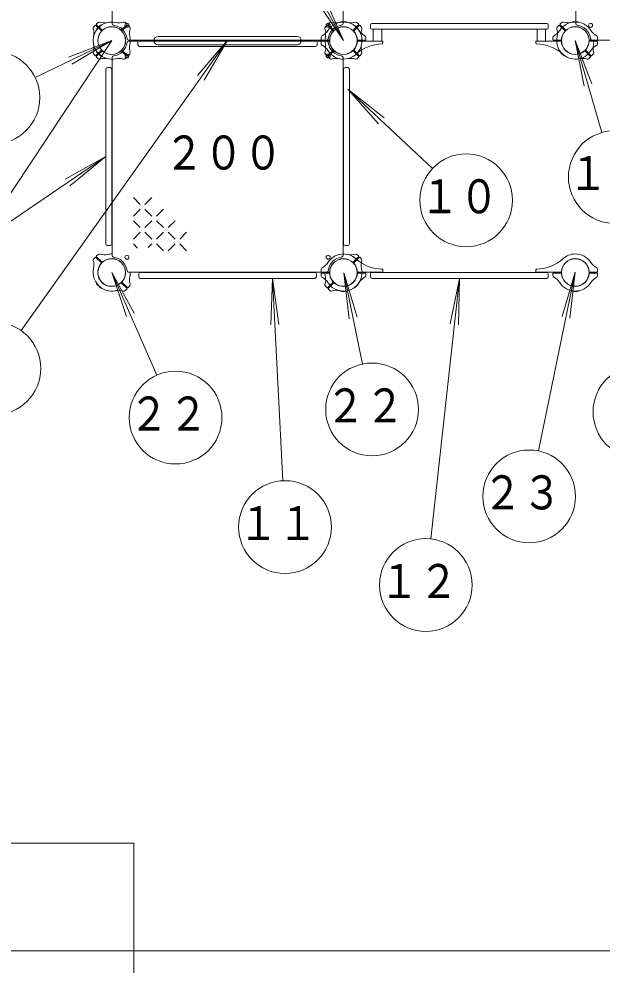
# Model space of a CAD drawing. Units: millimetres on the paper, scale 1:50. Extents: x 0 to 420, y -297 to 594.
# Drawn here: x 138.7 to 176.4, y 405.6 to 466.8 of the extents above; entities that cross this region are included whole.
import ezdxf
from ezdxf.enums import TextEntityAlignment as Align

# ---------------------------------------------------------------- set-up
doc = ezdxf.new("R2010")
doc.units = ezdxf.units.MM
doc.linetypes.add('USER2', pattern=[50.8, 31.75, -6.35, 6.35, -6.35])
doc.linetypes.add('USER3', pattern=[63.5, 31.75, -6.35, 6.35, -6.35, 6.35, -6.35])
doc.layers.add('LY_1', color=7, linetype='Continuous', lineweight=9)
doc.styles.add('ＭＳ ゴシック', font='')
doc.styles.get('ＭＳ ゴシック').set_extended_font_data('MS Gothic')

msp = doc.modelspace()

# ---------------------------------------------------------------- linework, layer by layer
at = {"layer": 'LY_1', "lineweight": 18}
for p, q in [((144.259, 493.375), (159.675, 465.379)), ((159.675, 465.379), (158.462, 468.123)), ((159.675, 465.379), (158.004, 467.871)), ((138.825, 446.622), (152.175, 465.409)), ((139.726, 462.992), (144.675, 465.379)), ((144.675, 465.379), (141.87, 464.316)), ((144.675, 465.379), (142.097, 463.845)), ((152.175, 465.409), (150.231, 463.125)), ((152.175, 465.409), (150.657, 462.822)), ((176.397, 459.432), (174.675, 465.379)), ((174.675, 465.379), (175.757, 462.581)), ((174.675, 465.379), (175.255, 462.436)), ((165.428, 457.102), (159.95, 462.234)), ((159.95, 462.234), (162.31, 460.382)), ((159.95, 462.234), (161.952, 460)), ((126.383, 445.737), (144.295, 457.879)), ((144.295, 457.879), (141.674, 456.419)), ((144.295, 457.879), (141.968, 455.986)), ((146.527, 454.781), (146.077, 455.231)), ((147.277, 455.231), (146.827, 454.781)), ((146.527, 454.481), (146.077, 454.031)), ((147.277, 454.031), (146.827, 454.481)), ((148.027, 454.481), (147.577, 454.031)), ((146.527, 453.281), (146.077, 453.731)), ((147.277, 453.731), (146.827, 453.281)), ((148.027, 453.281), (147.577, 453.731)), ((148.777, 453.731), (148.327, 453.281)), ((146.527, 452.981), (146.077, 452.531)), ((147.277, 452.531), (146.827, 452.981)), ((148.027, 452.981), (147.577, 452.531)), ((148.777, 452.531), (148.327, 452.981)), ((149.527, 452.981), (149.077, 452.531)), ((146.344, 451.964), (146.077, 452.231)), ((147.277, 452.231), (147.038, 451.992)), ((148.027, 451.781), (147.577, 452.231)), ((148.777, 452.231), (148.327, 451.781)), ((149.527, 451.781), (149.077, 452.231)), ((147.599, 443.746), (144.675, 450.379)), ((144.675, 450.379), (146.12, 447.75)), ((144.675, 450.379), (145.641, 447.539)), ((160.916, 444.464), (159.696, 450.358)), ((159.696, 450.358), (160.558, 447.485)), ((159.696, 450.358), (160.046, 447.379)), ((172.296, 438.842), (174.675, 450.409)), ((174.675, 450.409), (173.817, 447.535)), ((174.675, 450.409), (174.329, 447.429)), ((155.09, 449.999), (154.977, 447.001)), ((155.742, 436.915), (155.09, 449.999)), ((155.09, 449.999), (155.5, 447.027)), ((165.331, 433.154), (167.175, 449.999)), ((167.175, 449.999), (166.59, 447.057)), ((167.175, 449.999), (167.11, 447)), ((193.505, 406.526), (40.992, 406.526))]:
    msp.add_line(p, q, dxfattribs=at)
at = {"layer": 'LY_1'}
for p, q in [((144.705, 472.879), (144.705, 466.472)), ((159.645, 472.879), (159.645, 466.472)), ((174.705, 472.879), (174.705, 466.472)), ((143.6, 466.353), (143.501, 466.247)), ((143.991, 466.021), (143.658, 466.354)), ((144.033, 466.063), (143.7, 466.397)), ((143.701, 466.454), (143.808, 466.553)), ((143.98, 466.357), (143.977, 466.36)), ((145.317, 466.063), (145.65, 466.397)), ((145.359, 466.021), (145.692, 466.354)), ((145.649, 466.454), (145.534, 466.561)), ((145.75, 466.353), (145.857, 466.238)), ((158.6, 466.353), (158.493, 466.238)), ((158.991, 466.021), (158.658, 466.354)), ((159.033, 466.063), (158.7, 466.397)), ((158.701, 466.454), (158.816, 466.561)), ((159.475, 466.563), (159.475, 466.566)), ((159.875, 466.563), (159.875, 466.566)), ((160.317, 466.063), (160.65, 466.397)), ((160.359, 466.021), (160.692, 466.354)), ((160.37, 466.357), (160.372, 466.36)), ((160.649, 466.454), (160.542, 466.553)), ((160.75, 466.353), (160.849, 466.247)), ((161.425, 466.389), (161.425, 466.209)), ((172.825, 466.489), (161.525, 466.489)), ((172.925, 466.389), (172.925, 466.209)), ((173.6, 466.353), (173.501, 466.247)), ((173.991, 466.021), (173.658, 466.354)), ((174.033, 466.063), (173.7, 466.397)), ((173.701, 466.454), (173.808, 466.553)), ((174.475, 466.563), (174.475, 466.566)), ((174.875, 466.563), (174.875, 466.566)), ((143.697, 466.075), (143.695, 466.077)), ((147.675, 465.651), (152.175, 465.651)), ((156.675, 465.651), (152.175, 465.651)), ((158.226, 465.451), (158.232, 465.608)), ((160.653, 466.075), (160.655, 466.077)), ((161.124, 465.451), (161.118, 465.596)), ((172.825, 466.109), (161.525, 466.109)), ((161.603, 465.349), (161.603, 466.109)), ((162.147, 465.349), (162.147, 466.109)), ((172.203, 465.349), (172.203, 466.109)), ((172.747, 465.349), (172.747, 466.109)), ((173.226, 465.451), (173.231, 465.596)), ((176.124, 465.451), (176.118, 465.608)), ((152.175, 465.409), (145.767, 465.409)), ((152.175, 465.349), (145.767, 465.349)), ((146.375, 465.099), (146.375, 465.279)), ((146.435, 465.347), (146.435, 465.411)), ((146.435, 465.411), (147.405, 465.411)), ((146.435, 465.347), (147.405, 465.347)), ((152.175, 464.999), (146.475, 464.999)), ((147.675, 465.107), (152.175, 465.107)), ((152.175, 465.409), (158.738, 465.409)), ((152.175, 465.349), (158.738, 465.349)), ((156.675, 465.107), (152.175, 465.107)), ((152.175, 464.999), (157.875, 464.999)), ((157.915, 465.411), (156.945, 465.411)), ((157.915, 465.347), (156.945, 465.347)), ((157.915, 465.347), (157.915, 465.411)), ((157.975, 465.099), (157.975, 465.279)), ((158.226, 465.308), (158.231, 465.163)), ((160.612, 465.409), (161.084, 465.409)), ((160.612, 465.349), (162.184, 465.349)), ((162.224, 465.307), (162.218, 465.202)), ((172.126, 465.307), (172.132, 465.202)), ((173.738, 465.349), (172.166, 465.349)), ((173.738, 465.409), (173.266, 465.409)), ((182.175, 465.409), (175.612, 465.409)), ((175.612, 465.349), (176.084, 465.349)), ((176.124, 465.308), (176.118, 465.163)), ((143.6, 464.406), (143.501, 464.512)), ((143.991, 464.738), (143.658, 464.405)), ((143.697, 464.684), (143.695, 464.682)), ((144.033, 464.695), (143.7, 464.362)), ((143.98, 464.401), (143.977, 464.399)), ((145.317, 464.695), (145.65, 464.362)), ((145.359, 464.738), (145.692, 464.405)), ((145.75, 464.406), (145.857, 464.521)), ((158.6, 464.406), (158.493, 464.521)), ((158.991, 464.738), (158.658, 464.405)), ((159.033, 464.695), (158.7, 464.362)), ((160.317, 464.695), (160.65, 464.362)), ((160.359, 464.738), (160.692, 464.405)), ((160.37, 464.401), (160.372, 464.399)), ((160.653, 464.684), (160.655, 464.682)), ((160.75, 464.406), (160.849, 464.512)), ((173.697, 464.684), (173.695, 464.682)), ((173.98, 464.401), (173.977, 464.399)), ((175.317, 464.695), (175.65, 464.362)), ((175.359, 464.738), (175.692, 464.405)), ((175.75, 464.406), (175.857, 464.521)), ((143.701, 464.305), (143.808, 464.205)), ((144.705, 457.879), (144.705, 464.287)), ((145.649, 464.305), (145.534, 464.197)), ((158.701, 464.305), (158.816, 464.197)), ((159.645, 457.879), (159.645, 464.287)), ((160.649, 464.305), (160.542, 464.205)), ((175.649, 464.305), (175.534, 464.197)), ((144.295, 463.529), (144.295, 452.229)), ((144.395, 463.629), (144.575, 463.629)), ((144.675, 463.529), (144.675, 452.229)), ((159.675, 452.229), (159.675, 463.529)), ((159.955, 463.629), (159.775, 463.629)), ((160.055, 452.229), (160.055, 463.529)), ((144.705, 457.879), (144.705, 451.472)), ((159.645, 457.879), (159.645, 451.472)), ((144.395, 452.129), (144.575, 452.129)), ((159.955, 452.129), (159.775, 452.129)), ((143.701, 451.454), (143.808, 451.553)), ((160.649, 451.454), (160.542, 451.553)), ((143.6, 451.353), (143.501, 451.247)), ((143.991, 451.021), (143.658, 451.354)), ((144.033, 451.063), (143.7, 451.397)), ((160.317, 451.063), (160.65, 451.397)), ((160.359, 451.021), (160.692, 451.354)), ((160.75, 451.353), (160.849, 451.247)), ((152.175, 450.409), (145.767, 450.409)), ((146.525, 450.379), (157.825, 450.379)), ((152.175, 450.409), (158.738, 450.409)), ((158.226, 450.451), (158.231, 450.596)), ((158.226, 450.308), (158.232, 450.151)), ((158.738, 450.349), (158.266, 450.349)), ((160.612, 450.409), (162.184, 450.409)), ((160.612, 450.349), (161.084, 450.349)), ((161.124, 450.308), (161.118, 450.163)), ((161.525, 450.379), (172.825, 450.379)), ((162.224, 450.451), (162.218, 450.556)), ((172.126, 450.451), (172.132, 450.556)), ((173.738, 450.409), (172.166, 450.409)), ((173.226, 450.308), (173.231, 450.163)), ((173.738, 450.349), (173.266, 450.349)), ((175.612, 450.409), (176.084, 450.409)), ((175.612, 450.349), (176.084, 450.349)), ((176.124, 450.451), (176.118, 450.596)), ((176.124, 450.308), (176.118, 450.151)), ((143.697, 449.684), (143.695, 449.682)), ((145.317, 449.695), (145.65, 449.362)), ((145.359, 449.738), (145.692, 449.405)), ((146.425, 450.099), (146.425, 450.279)), ((146.525, 449.999), (157.825, 449.999)), ((157.925, 450.099), (157.925, 450.279)), ((158.991, 449.738), (158.658, 449.405)), ((159.033, 449.695), (158.7, 449.362)), ((160.653, 449.684), (160.655, 449.682)), ((161.425, 450.099), (161.425, 450.279)), ((161.525, 449.999), (172.825, 449.999)), ((172.925, 450.099), (172.925, 450.279)), ((143.98, 449.401), (143.977, 449.399)), ((145.649, 449.305), (145.534, 449.197)), ((145.75, 449.406), (145.857, 449.521)), ((158.6, 449.406), (158.493, 449.521)), ((158.701, 449.305), (158.816, 449.197)), ((159.475, 449.196), (159.475, 449.193)), ((159.875, 449.196), (159.875, 449.193)), ((160.37, 449.401), (160.372, 449.399)), ((174.475, 449.196), (174.475, 449.193)), ((174.875, 449.196), (174.875, 449.193))]:
    msp.add_line(p, q, dxfattribs=at)
at = {"layer": 'LY_1', "linetype": 'USER2', "lineweight": 18}
msp.add_line((144.675, 465.379), (121.429, 430.349), dxfattribs=at)
at = {"layer": 'LY_1', "linetype": 'USER3', "lineweight": 18}
for p, q in [((129.394, 413.488), (146.118, 413.488)), ((146.118, 413.488), (146.118, 396.83))]:
    msp.add_line(p, q, dxfattribs=at)
at = {"layer": 'LY_1'}
for centre, radius in [((144.675, 465.379), 0.891), ((145.665, 466.369), 0.13), ((158.685, 466.369), 0.13), ((159.675, 465.379), 0.9), ((159.675, 465.379), 0.891), ((174.675, 465.379), 0.9), ((174.675, 465.379), 0.891), ((175.665, 466.369), 0.13), ((145.665, 464.389), 0.13), ((158.685, 464.389), 0.13), ((144.675, 450.379), 0.891), ((145.665, 451.369), 0.13), ((158.685, 451.369), 0.13), ((159.675, 450.379), 0.9), ((159.675, 450.379), 0.891), ((174.675, 450.379), 0.891)]:
    msp.add_circle(centre, radius, dxfattribs=at)
at = {"layer": 'LY_1', "lineweight": 18}
for centre in [(137.024, 461.689), (177.232, 456.55), (167.617, 455.051), (137.087, 444.176), (161.525, 441.526), (178.827, 441.37), (148.809, 441.001), (171.692, 435.904), (155.891, 433.919), (165.005, 430.172)]:
    msp.add_circle(centre, 3, dxfattribs=at)
at = {"layer": 'LY_1'}
for centre, radius, start, end in [((143.574, 466.179), 0.1, 137, 197.54116), ((144.675, 465.379), 1.2, 135, 225), ((143.629, 466.326), 0.04, 45, 137), ((143.728, 466.425), 0.04, 133, 225), ((144.675, 465.379), 1.22, 135, 143.62693), ((143.876, 466.48), 0.1, 72.45884, 133), ((144.675, 465.379), 1.22, 126.37307, 135), ((144.675, 465.379), 1.2, 77.72719, 135), ((144.207, 467.529), 1, 252.45884, 282.27281), ((143.963, 466.346), 0.02, 45, 126.37307), ((144.675, 465.379), 0.9, 45, 135), ((144.805, 466.472), 0.1, 180, 263.21282), ((144.675, 465.379), 1, 6.78718, 83.21282), ((145.143, 467.529), 1, 257.72719, 287.54116), ((145.474, 466.48), 0.1, 47, 107.54116), ((145.621, 466.425), 0.04, 315, 47), ((145.72, 466.326), 0.04, 43, 135), ((145.776, 466.179), 0.1, 342.45884, 43), ((158.574, 466.179), 0.1, 137, 197.54116), ((158.629, 466.326), 0.04, 45, 137), ((159.675, 465.379), 1.2, 315, 147.27281), ((159.675, 465.379), 1, 96.78718, 173.21282), ((158.728, 466.425), 0.04, 133, 225), ((158.876, 466.48), 0.1, 72.45884, 133), ((159.207, 467.529), 1, 252.45884, 282.27281), ((159.495, 466.566), 0.02, 98.62693, 180), ((159.675, 465.379), 1.22, 90, 98.62693), ((159.545, 466.472), 0.1, 276.78718, 0), ((159.675, 465.379), 1.22, 81.37307, 90), ((159.855, 466.566), 0.02, 0, 81.37307), ((160.143, 467.529), 1, 257.72719, 287.54116), ((160.387, 466.346), 0.02, 53.62693, 135), ((159.675, 465.379), 1.22, 45, 53.62693), ((160.474, 466.48), 0.1, 47, 107.54116), ((159.675, 465.379), 1.22, 36.37307, 45), ((160.621, 466.425), 0.04, 315, 47), ((160.72, 466.326), 0.04, 43, 135), ((160.776, 466.179), 0.1, 342.45884, 43), ((161.525, 466.389), 0.1, 90, 180), ((161.525, 466.209), 0.1, 180, 270), ((172.825, 466.389), 0.1, 0, 90), ((172.825, 466.209), 0.1, 270, 0), ((173.574, 466.179), 0.1, 137, 197.54116), ((173.629, 466.326), 0.04, 45, 137), ((174.675, 465.379), 1.2, 32.7272, 147.27281), ((173.728, 466.425), 0.04, 133, 225), ((173.876, 466.48), 0.1, 72.45884, 133), ((174.207, 467.529), 1, 252.45884, 282.27281), ((174.495, 466.566), 0.02, 98.62693, 180), ((174.675, 465.379), 1.22, 90, 98.62693), ((174.675, 465.379), 1.22, 81.37307, 90), ((174.805, 466.472), 0.1, 180, 263.21282), ((174.675, 465.379), 1, 6.78718, 83.21282), ((174.855, 466.566), 0.02, 0, 81.37307), ((142.525, 465.847), 1, 347.72719, 17.54116), ((143.709, 466.091), 0.02, 143.62693, 225), ((144.675, 465.379), 0.9, 135, 225), ((143.963, 465.993), 0.04, 319.27066, 45), ((144.062, 466.092), 0.04, 225, 310.72934), ((145.288, 466.092), 0.04, 229.27066, 315), ((144.675, 465.379), 0.9, 315, 45), ((145.387, 465.993), 0.04, 135, 220.72934), ((146.825, 465.847), 1, 162.45884, 192.27281), ((144.675, 465.379), 1.2, 347.72719, 12.27281), ((147.675, 465.379), 0.272, 90, 270), ((156.675, 465.379), 0.272, 270, 90), ((158.331, 465.593), 0.1, 117.45884, 178), ((157.824, 466.569), 1, 297.45884, 327.27281), ((159.675, 465.379), 1.2, 167.72719, 192.27281), ((157.525, 465.847), 1, 347.72719, 17.54116), ((158.963, 465.993), 0.04, 319.27066, 45), ((159.062, 466.092), 0.04, 225, 310.72934), ((160.288, 466.092), 0.04, 229.27066, 315), ((160.387, 465.993), 0.04, 135, 220.72934), ((160.641, 466.091), 0.02, 315, 36.37307), ((161.526, 466.569), 1, 212.72719, 242.54116), ((161.825, 465.847), 1, 162.45884, 192.27281), ((161.018, 465.593), 0.1, 2, 62.54116), ((173.331, 465.593), 0.1, 117.45884, 178), ((172.824, 466.569), 1, 297.45884, 327.27281), ((174.675, 465.379), 1.2, 167.72719, 225), ((172.525, 465.847), 1, 347.72719, 17.54116), ((173.963, 465.993), 0.04, 319.27066, 45), ((174.062, 466.092), 0.04, 225, 310.72934), ((176.526, 466.569), 1, 212.72719, 242.54116), ((176.018, 465.593), 0.1, 2, 62.54116), ((142.525, 464.912), 1, 342.45884, 12.27281), ((144.675, 465.379), 1, 276.78718, 353.21282), ((145.767, 465.509), 0.1, 186.78718, 270), ((145.767, 465.249), 0.1, 90, 173.21282), ((146.825, 464.912), 1, 167.72719, 197.54116), ((146.475, 465.099), 0.1, 180, 270), ((157.875, 465.099), 0.1, 270, 0), ((158.266, 465.449), 0.04, 178, 270), ((158.266, 465.309), 0.04, 90, 182), ((158.331, 465.166), 0.1, 182, 242.54116), ((157.824, 464.19), 1, 32.7272, 62.54116), ((157.525, 464.912), 1, 342.45884, 12.27281), ((158.583, 465.509), 0.1, 270, 353.21282), ((158.583, 465.249), 0.1, 6.78718, 90), ((159.675, 465.379), 1, 186.78718, 263.21282), ((158.738, 465.449), 0.04, 270, 355.72934), ((158.738, 465.309), 0.04, 4.27066, 90), ((162.228, 462.565), 2.6, 91.08415, 132.21724), ((160.612, 465.449), 0.04, 184.27066, 270), ((160.612, 465.309), 0.04, 90, 175.72934), ((161.825, 464.912), 1, 167.72719, 197.54116), ((161.084, 465.449), 0.04, 270, 2), ((162.178, 465.205), 0.04, 271.08415, 357), ((162.184, 465.309), 0.04, 357, 90), ((172.166, 465.309), 0.04, 90, 183), ((172.172, 465.205), 0.04, 183, 268.91585), ((172.122, 462.565), 2.6, 47.78276, 88.91585), ((173.266, 465.449), 0.04, 178, 270), ((173.738, 465.449), 0.04, 270, 355.72934), ((173.738, 465.309), 0.04, 4.27066, 90), ((175.612, 465.449), 0.04, 184.27066, 270), ((175.612, 465.309), 0.04, 90, 175.72934), ((175.767, 465.509), 0.1, 186.78718, 270), ((176.526, 464.19), 1, 117.45884, 147.27281), ((176.825, 464.912), 1, 167.72719, 197.54116), ((174.675, 465.379), 1.2, 347.72719, 1.43254), ((176.018, 465.166), 0.1, 297.45884, 358), ((176.084, 465.449), 0.04, 270, 2), ((176.084, 465.309), 0.04, 358, 90), ((143.574, 464.58), 0.1, 162.45884, 223), ((143.629, 464.433), 0.04, 223, 315), ((143.728, 464.334), 0.04, 135, 227), ((143.709, 464.668), 0.02, 135, 216.37307), ((144.675, 465.379), 1.22, 216.37307, 225), ((144.675, 465.379), 1.22, 225, 233.62693), ((144.675, 465.379), 1.2, 225, 282.27281), ((143.963, 464.413), 0.02, 233.62693, 315), ((143.963, 464.766), 0.04, 315, 40.72934), ((144.062, 464.667), 0.04, 49.27066, 135), ((144.675, 465.379), 0.9, 225, 315), ((144.805, 464.287), 0.1, 96.78718, 180), ((145.288, 464.667), 0.04, 45, 130.72934), ((145.387, 464.766), 0.04, 139.27066, 225), ((145.621, 464.334), 0.04, 313, 45), ((145.72, 464.433), 0.04, 225, 317), ((145.776, 464.58), 0.1, 317, 17.54116), ((158.574, 464.58), 0.1, 162.45884, 223), ((158.629, 464.433), 0.04, 223, 315), ((159.675, 465.379), 1.2, 212.72719, 315), ((158.728, 464.334), 0.04, 135, 227), ((158.963, 464.766), 0.04, 315, 40.72934), ((159.062, 464.667), 0.04, 49.27066, 135), ((159.545, 464.287), 0.1, 0, 83.21282), ((160.288, 464.667), 0.04, 45, 130.72934), ((160.387, 464.766), 0.04, 139.27066, 225), ((160.387, 464.413), 0.02, 225, 306.37307), ((159.675, 465.379), 1.22, 306.37307, 315), ((159.675, 465.379), 1.22, 315, 323.62693), ((160.621, 464.334), 0.04, 313, 45), ((160.641, 464.668), 0.02, 323.62693, 45), ((160.72, 464.433), 0.04, 225, 317), ((160.776, 464.58), 0.1, 317, 17.54116), ((173.709, 464.668), 0.02, 135, 216.37307), ((174.675, 465.379), 1.22, 216.37307, 225), ((174.675, 465.379), 1.22, 225, 233.62693), ((174.675, 465.379), 1.2, 225, 327.27281), ((173.963, 464.413), 0.02, 233.62693, 315), ((175.288, 464.667), 0.04, 45, 130.72934), ((175.387, 464.766), 0.04, 139.27066, 225), ((175.621, 464.334), 0.04, 313, 45), ((175.72, 464.433), 0.04, 225, 317), ((175.776, 464.58), 0.1, 317, 17.54116), ((143.876, 464.278), 0.1, 227, 287.54116), ((144.207, 463.23), 1, 77.72719, 107.54116), ((145.143, 463.23), 1, 72.45884, 102.27281), ((145.474, 464.278), 0.1, 252.45884, 313), ((158.876, 464.278), 0.1, 227, 287.54116), ((159.207, 463.23), 1, 77.72719, 107.54116), ((160.143, 463.23), 1, 72.45884, 102.27281), ((160.474, 464.278), 0.1, 252.45884, 313), ((175.143, 463.23), 1, 72.45884, 102.27281), ((175.474, 464.278), 0.1, 252.45884, 313), ((144.395, 463.529), 0.1, 90, 180), ((144.575, 463.529), 0.1, 0, 90), ((159.775, 463.529), 0.1, 90, 180), ((159.955, 463.529), 0.1, 0, 90), ((144.395, 452.229), 0.1, 180, 270), ((144.575, 452.229), 0.1, 270, 0), ((159.775, 452.229), 0.1, 180, 270), ((159.955, 452.229), 0.1, 270, 0), ((143.876, 451.48), 0.1, 72.45884, 133), ((144.207, 452.529), 1, 252.45884, 282.27281), ((144.675, 450.379), 1.2, 88.56746, 102.27281), ((159.675, 450.379), 1.2, 47.78276, 147.27281), ((160.143, 452.529), 1, 257.72719, 287.54116), ((160.474, 451.48), 0.1, 47, 107.54116), ((174.675, 450.379), 1.2, 90, 132.21724), ((174.675, 450.379), 1.2, 32.7272, 90), ((143.574, 451.179), 0.1, 137, 197.54116), ((142.525, 450.847), 1, 347.72719, 17.54116), ((143.629, 451.326), 0.04, 45, 137), ((143.728, 451.425), 0.04, 133, 225), ((144.675, 450.379), 0.9, 139.27066, 225), ((143.963, 450.993), 0.04, 319.27066, 45), ((144.062, 451.092), 0.04, 225, 310.72934), ((144.675, 450.379), 0.9, 45, 130.72934), ((144.805, 451.472), 0.1, 180, 263.21282), ((144.675, 450.379), 1, 6.78718, 83.21282), ((144.675, 450.379), 0.9, 319.27066, 45), ((157.824, 451.569), 1, 297.45884, 327.27281), ((159.675, 450.379), 1, 96.78718, 173.21282), ((159.545, 451.472), 0.1, 276.78718, 0), ((160.288, 451.092), 0.04, 229.27066, 315), ((160.387, 450.993), 0.04, 135, 220.72934), ((162.228, 453.194), 2.6, 227.78276, 268.91585), ((160.621, 451.425), 0.04, 315, 47), ((160.72, 451.326), 0.04, 43, 135), ((161.825, 450.847), 1, 162.45884, 192.27281), ((160.776, 451.179), 0.1, 342.45884, 43), ((172.122, 453.194), 2.6, 271.08415, 312.21724), ((174.675, 450.379), 0.9, 90, 175.72934), ((174.675, 450.379), 0.9, 4.27066, 90), ((176.526, 451.569), 1, 212.72719, 242.54116), ((144.675, 450.379), 1.2, 167.72719, 225), ((145.767, 450.509), 0.1, 186.78718, 270), ((144.675, 450.379), 1.2, 347.72719, 1.43254), ((146.525, 450.279), 0.1, 90, 180), ((157.825, 450.279), 0.1, 0, 90), ((158.266, 450.449), 0.04, 178, 270), ((158.266, 450.309), 0.04, 90, 182), ((158.331, 450.593), 0.1, 117.45884, 178), ((159.675, 450.379), 1.2, 178.56746, 192.27281), ((158.583, 450.509), 0.1, 270, 353.21282), ((159.675, 450.379), 1.2, 212.72719, 12.27281), ((158.738, 450.449), 0.04, 270, 355.72934), ((158.738, 450.309), 0.04, 4.27066, 90), ((160.612, 450.449), 0.04, 184.27066, 270), ((160.612, 450.309), 0.04, 90, 175.72934), ((161.084, 450.309), 0.04, 358, 90), ((161.525, 450.279), 0.1, 90, 180), ((162.178, 450.554), 0.04, 3, 88.91585), ((162.184, 450.449), 0.04, 270, 3), ((172.166, 450.449), 0.04, 177, 270), ((172.172, 450.554), 0.04, 91.08415, 177), ((172.825, 450.279), 0.1, 0, 90), ((173.266, 450.309), 0.04, 90, 182), ((173.738, 450.449), 0.04, 270, 355.72934), ((173.738, 450.309), 0.04, 4.27066, 90), ((174.675, 450.379), 0.9, 184.27066, 270), ((174.675, 450.379), 0.9, 270, 355.72934), ((175.612, 450.449), 0.04, 184.27066, 270), ((175.612, 450.309), 0.04, 90, 175.72934), ((176.018, 450.593), 0.1, 2, 62.54116), ((176.084, 450.449), 0.04, 270, 2), ((176.084, 450.309), 0.04, 358, 90), ((143.709, 449.668), 0.02, 135, 216.37307), ((144.675, 450.379), 0.9, 225, 310.72934), ((145.288, 449.667), 0.04, 45, 130.72934), ((145.387, 449.766), 0.04, 139.27066, 225), ((146.825, 449.912), 1, 167.72719, 197.54116), ((146.525, 450.099), 0.1, 180, 270), ((157.825, 450.099), 0.1, 270, 0), ((158.331, 450.166), 0.1, 182, 242.54116), ((157.824, 449.19), 1, 32.7272, 62.54116), ((157.525, 449.912), 1, 342.45884, 12.27281), ((158.963, 449.766), 0.04, 315, 40.72934), ((159.062, 449.667), 0.04, 49.27066, 135), ((160.641, 449.668), 0.02, 323.62693, 45), ((161.526, 449.19), 1, 117.45884, 147.27281), ((161.018, 450.166), 0.1, 297.45884, 358), ((161.525, 450.099), 0.1, 180, 270), ((172.825, 450.099), 0.1, 270, 0), ((173.331, 450.166), 0.1, 182, 242.54116), ((172.824, 449.19), 1, 32.7272, 62.54116), ((174.675, 450.379), 1.2, 212.72719, 270), ((174.675, 450.379), 1.2, 270, 327.27281), ((176.526, 449.19), 1, 117.45884, 147.27281), ((176.018, 450.166), 0.1, 297.45884, 358), ((144.675, 450.379), 1.22, 216.37307, 225), ((144.675, 450.379), 1.22, 225, 233.62693), ((144.675, 450.379), 1.2, 225, 282.27281), ((143.963, 449.413), 0.02, 233.62693, 315), ((145.143, 448.23), 1, 72.45884, 102.27281), ((145.474, 449.278), 0.1, 252.45884, 313), ((145.621, 449.334), 0.04, 313, 45), ((145.72, 449.433), 0.04, 225, 317), ((145.776, 449.58), 0.1, 317, 17.54116), ((158.574, 449.58), 0.1, 162.45884, 223), ((158.629, 449.433), 0.04, 223, 315), ((158.728, 449.334), 0.04, 135, 227), ((158.876, 449.278), 0.1, 227, 287.54116), ((159.207, 448.23), 1, 77.72719, 107.54116), ((159.495, 449.193), 0.02, 180, 261.37307), ((159.675, 450.379), 1.22, 261.37307, 270), ((159.675, 450.379), 1.22, 270, 278.62693), ((159.855, 449.193), 0.02, 278.62693, 0), ((160.387, 449.413), 0.02, 225, 306.37307), ((159.675, 450.379), 1.22, 306.37307, 315), ((159.675, 450.379), 1.22, 315, 323.62693), ((174.495, 449.193), 0.02, 180, 261.37307), ((174.675, 450.379), 1.22, 261.37307, 270), ((174.675, 450.379), 1.22, 270, 278.62693), ((174.855, 449.193), 0.02, 278.62693, 0)]:
    msp.add_arc(centre, radius, start, end, dxfattribs=at)

# ---------------------------------------------------------------- texts
at = {"layer": 'LY_1', "style": 'ＭＳ ゴシック', "width": 0.85}
for s, p in [('２００', (148.092, 456.379)), ('１８', (174.232, 455.05)), ('１０', (164.617, 453.551)), ('２２', (145.809, 439.501)), ('２２', (158.525, 440.026)), ('２３', (168.692, 434.404)), ('１１', (152.891, 432.419)), ('１２', (162.005, 428.672))]:
    msp.add_text(s, height=2.199, dxfattribs=at).set_placement(p, align=Align.BOTTOM_LEFT)

doc.saveas('drawing.dxf')
